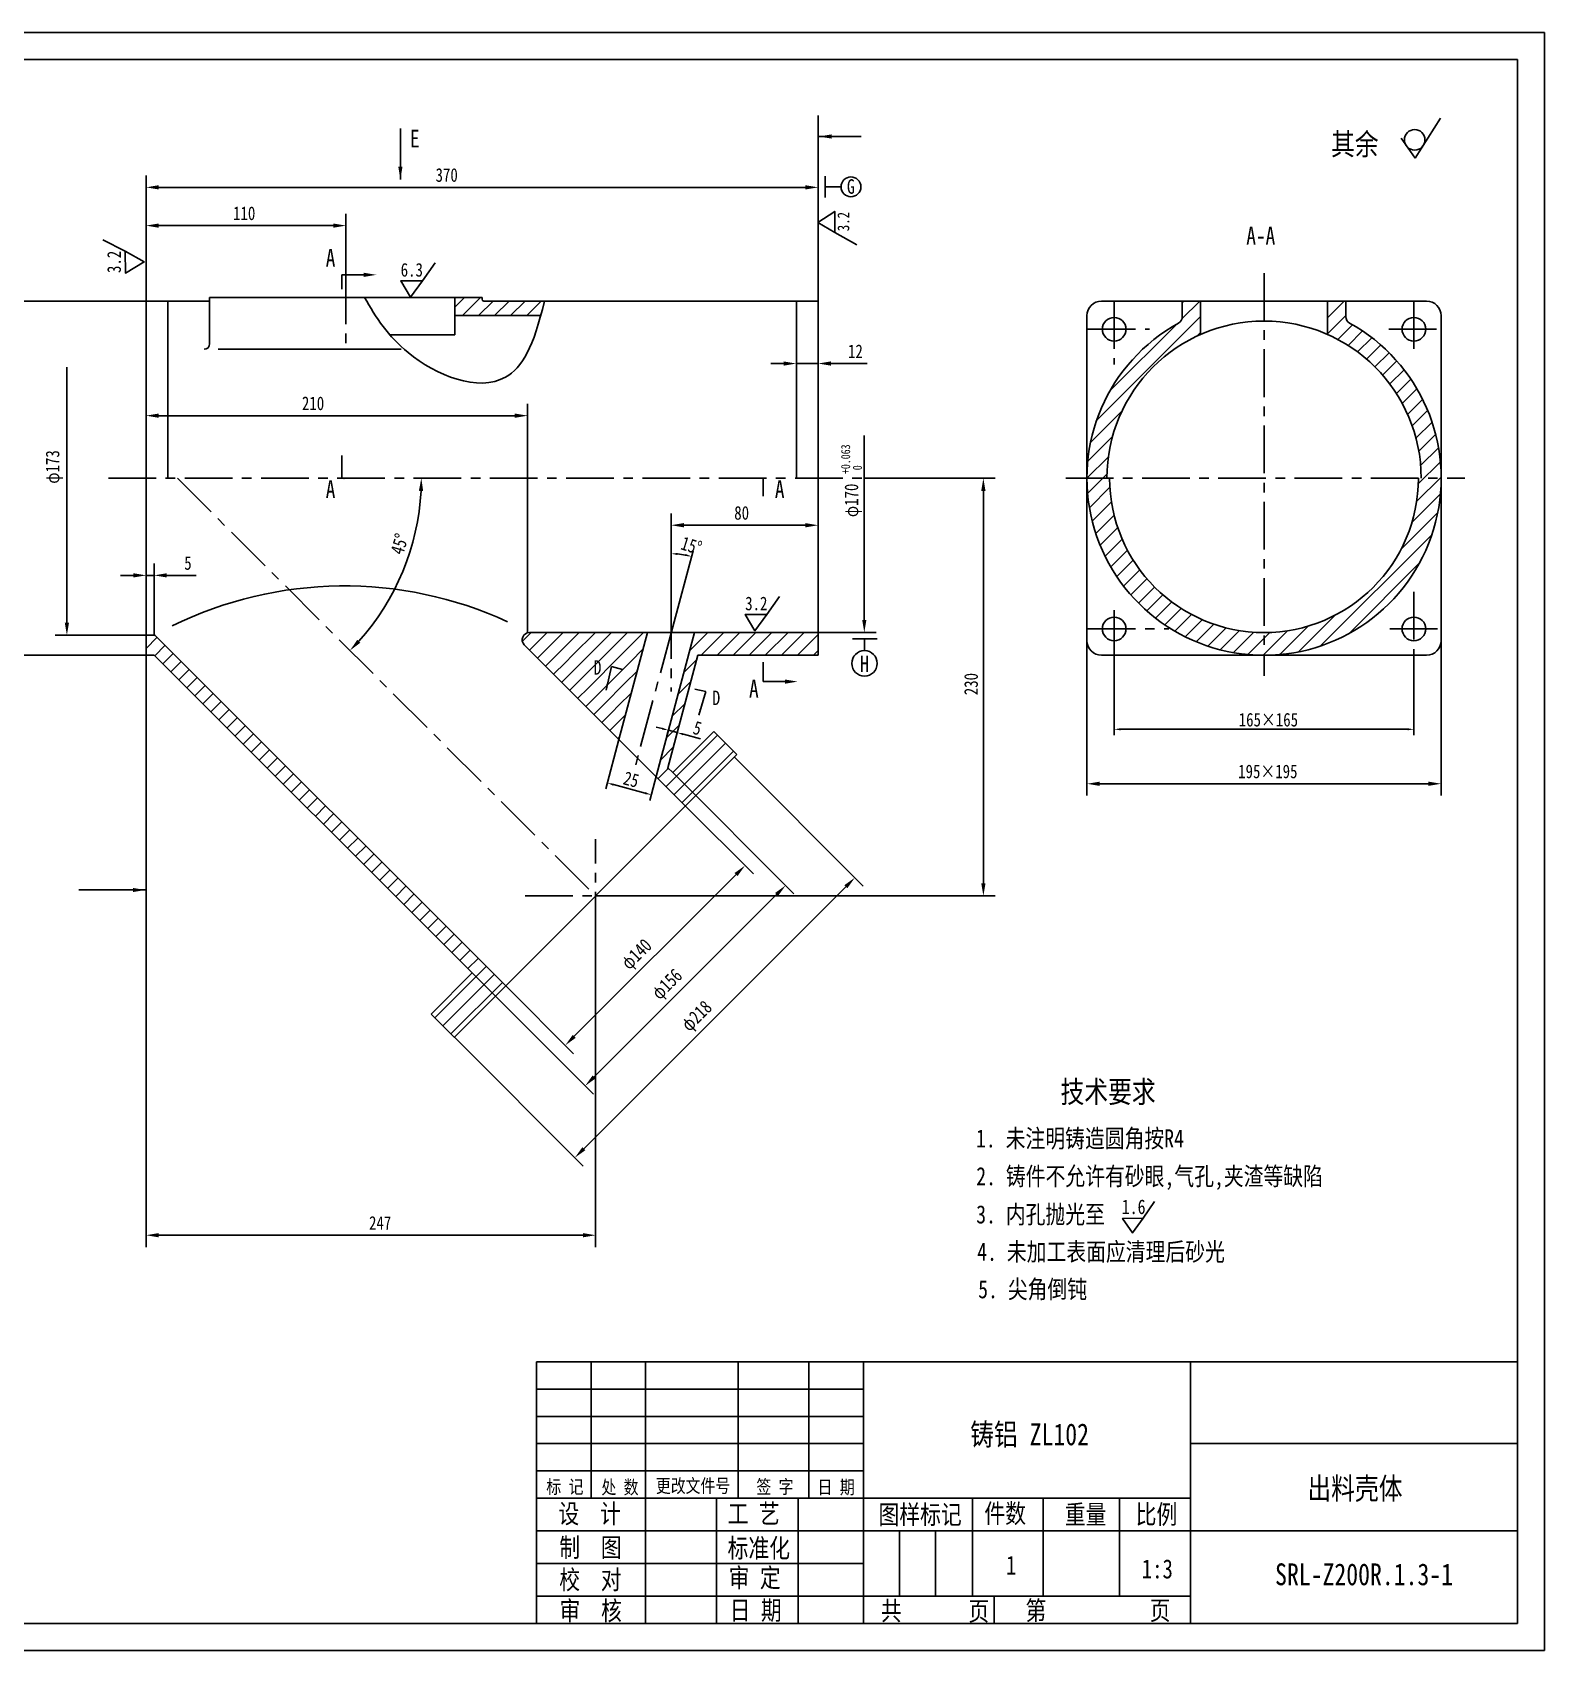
# Model space of a CAD drawing. Extents: x -156 to 1104, y -59 to 832.
# Drawn here: x 271 to 1104, y -59 to 832 of the extents above; entities that cross this region are included whole.
import ezdxf

# ---------------------------------------------------------------- set-up
doc = ezdxf.new("R2010")
doc.units = 0
doc.header["$LTSCALE"] = 10.5
doc.header["$MEASUREMENT"] = 0
doc.linetypes.add('CENTER', pattern=[2, 1.25, -0.25, 0.25, -0.25])
doc.layers.get('0').update_dxf_attribs({"color": 2, "linetype": 'CONTINUOUS'})
doc.layers.get('DEFPOINTS').update_dxf_attribs({"linetype": 'CONTINUOUS'})
for name, color, linetype in [('LINE_THIN', 2, 'CONTINUOUS'), ('PART', 3, 'CONTINUOUS'), ('SMPEN_THICK', 7, 'CONTINUOUS')]:
    doc.layers.add(name, color=color, linetype=linetype)
doc.styles.add('HZDX', font='', dxfattribs={"width": 0.8, "height": 7.5})
doc.styles.get('HZDX').set_extended_font_data('SimSun')
doc.dimstyles.new('HZDX', dxfattribs={"dimscale": 0, "dimtxt": 5, "dimasz": 3.5, "dimexe": 5.25, "dimexo": 0, "dimgap": 1.5, "dimtad": 1, "dimdec": 4, "dimdsep": 46, "dimtxsty": 'HZDX', "dimcen": 0.09, "dimclrd": 2, "dimclre": 2, "dimclrt": 2, "dimadec": 0, "dimazin": 0, "dimtol": 1, "dimtp": 0.2, "dimtfac": 0.66667, "dimtdec": 4, "dimtmove": 0, "dimatfit": 1, "dimfxl": 1, "dimtvp": 5, "dimtolj": 1, "dimarcsym": 0})

# ---------------------------------------------------------------- blocks, each defined once
blk = doc.blocks.new('*D5')
at = {"color": 2, "linetype": 'ByBlock', "transparency": 16777216}
for p, q in [((384.7, 678.61), (384.7, 747.73)), ((391.7, 741.23), (747.7, 741.23)), ((754.7, 678.61), (754.7, 747.73))]:
    blk.add_line(p, q, dxfattribs=at)
for points in [[(391.7, 742.4), (391.7, 740.06), (384.7, 741.23)], [(747.7, 742.4), (747.7, 740.06), (754.7, 741.23)]]:
    blk.add_solid(points, dxfattribs=at)
at = {"layer": 'DEFPOINTS', "color": 0, "linetype": 'ByBlock', "transparency": 16777216}
for p in [(754.7, 741.23), (384.7, 678.61), (754.7, 678.61)]:
    blk.add_point(p, dxfattribs=at)
at = {"color": 2, "linetype": 'ByBlock', "transparency": 16777216, "insert": (550.19, 747.98), "char_height": 7.5, "attachment_point": 5, "style": 'HZDX'}
blk.add_mtext('\\A1;370', dxfattribs=at)
blk = doc.blocks.new('*D6')
at = {"color": 2, "linetype": 'ByBlock', "transparency": 16777216}
for p, q in [((345.84, 667.61), (345.84, 715.66)), ((455.84, 681.2), (455.84, 715.66)), ((352.84, 709.16), (448.84, 709.16))]:
    blk.add_line(p, q, dxfattribs=at)
for points in [[(352.84, 710.33), (352.84, 707.99), (345.84, 709.16)], [(448.84, 710.33), (448.84, 707.99), (455.84, 709.16)]]:
    blk.add_solid(points, dxfattribs=at)
at = {"layer": 'DEFPOINTS', "color": 0, "linetype": 'ByBlock', "transparency": 16777216}
for p in [(455.84, 709.16), (455.84, 681.2), (345.84, 667.61)]:
    blk.add_point(p, dxfattribs=at)
at = {"color": 2, "linetype": 'ByBlock', "transparency": 16777216, "insert": (399.86, 715.91), "char_height": 7.5, "attachment_point": 5, "style": 'HZDX'}
blk.add_mtext('\\A1;110', dxfattribs=at)
blk = doc.blocks.new('*D7')
at = {"color": 2, "linetype": 'ByBlock', "transparency": 16777216}
for p, q in [((333.81, 684.11), (256.42, 684.11)), ((262.92, 677.11), (262.92, 496.11)), ((333.81, 489.11), (256.42, 489.11))]:
    blk.add_line(p, q, dxfattribs=at)
for points in [[(261.75, 677.11), (264.09, 677.11), (262.92, 684.11)], [(261.75, 496.11), (264.09, 496.11), (262.92, 489.11)]]:
    blk.add_solid(points, dxfattribs=at)
at = {"layer": 'DEFPOINTS', "color": 0, "linetype": 'ByBlock', "transparency": 16777216}
for p in [(333.81, 684.11), (262.92, 489.11), (333.81, 489.11)]:
    blk.add_point(p, dxfattribs=at)
at = {"color": 2, "linetype": 'ByBlock', "transparency": 16777216, "insert": (256.02, 594.77), "char_height": 7.5, "attachment_point": 5, "rotation": 90, "style": 'HZDX'}
blk.add_mtext('\\A1;φ195', dxfattribs=at)
blk = doc.blocks.new('*D8')
at = {"color": 2, "linetype": 'ByBlock', "transparency": 16777216}
for p, q in [((851.79, 497.11), (851.79, 411.85)), ((1046.79, 497.11), (1046.79, 411.85)), ((1039.79, 418.35), (858.79, 418.35))]:
    blk.add_line(p, q, dxfattribs=at)
for points in [[(858.79, 419.52), (858.79, 417.18), (851.79, 418.35)], [(1039.79, 419.52), (1039.79, 417.18), (1046.79, 418.35)]]:
    blk.add_solid(points, dxfattribs=at)
at = {"layer": 'DEFPOINTS', "color": 0, "linetype": 'ByBlock', "transparency": 16777216}
for p in [(851.79, 497.11), (1046.79, 497.11), (851.79, 418.35)]:
    blk.add_point(p, dxfattribs=at)
at = {"color": 2, "linetype": 'ByBlock', "transparency": 16777216, "insert": (951.38, 425.1), "char_height": 7.5, "attachment_point": 5, "style": 'HZDX'}
blk.add_mtext('\\A1;195×195', dxfattribs=at)
blk = doc.blocks.new('*D11')
at = {"color": 2, "linetype": 'ByBlock', "transparency": 16777216}
for p, q in [((384.7, 482.61), (384.7, 522.09)), ((389.12, 482.61), (389.12, 522.09)), ((377.7, 515.59), (370.7, 515.59)), ((384.7, 515.59), (389.12, 515.59)), ((396.12, 515.59), (412.36, 515.59))]:
    blk.add_line(p, q, dxfattribs=at)
for points in [[(377.7, 516.76), (377.7, 514.42), (384.7, 515.59)], [(396.12, 516.76), (396.12, 514.42), (389.12, 515.59)]]:
    blk.add_solid(points, dxfattribs=at)
at = {"layer": 'DEFPOINTS', "color": 0, "linetype": 'ByBlock', "transparency": 16777216}
for p in [(389.12, 515.59), (384.7, 482.61), (389.12, 482.61)]:
    blk.add_point(p, dxfattribs=at)
at = {"color": 2, "linetype": 'ByBlock', "transparency": 16777216, "insert": (407.74, 522.34), "char_height": 7.5, "attachment_point": 5, "style": 'HZDX'}
blk.add_mtext('\\A1;5', dxfattribs=at)
blk = doc.blocks.new('*D12')
at = {"color": 2, "linetype": 'ByBlock', "transparency": 16777216}
for p, q in [((662.7, 678.61), (662.7, 637.72)), ((674.7, 678.61), (674.7, 637.72)), ((655.7, 644.22), (648.7, 644.22)), ((662.7, 644.22), (674.7, 644.22)), ((681.7, 644.22), (701.73, 644.22))]:
    blk.add_line(p, q, dxfattribs=at)
for points in [[(655.7, 645.39), (655.7, 643.06), (662.7, 644.22)], [(681.7, 645.39), (681.7, 643.06), (674.7, 644.22)]]:
    blk.add_solid(points, dxfattribs=at)
at = {"layer": 'DEFPOINTS', "color": 0, "linetype": 'ByBlock', "transparency": 16777216}
for p in [(662.7, 678.61), (674.7, 678.61), (674.7, 644.22)]:
    blk.add_point(p, dxfattribs=at)
at = {"color": 2, "linetype": 'ByBlock', "transparency": 16777216, "insert": (695.22, 650.97), "char_height": 7.5, "attachment_point": 5, "style": 'HZDX'}
blk.add_mtext('\\A1;12', dxfattribs=at)
blk = doc.blocks.new('*D13')
at = {"color": 2, "linetype": 'ByBlock', "transparency": 16777216}
for p, q in [((333.81, 586.61), (333.81, 627.52)), ((543.81, 586.61), (543.81, 627.52)), ((536.81, 621.02), (340.81, 621.02))]:
    blk.add_line(p, q, dxfattribs=at)
for points in [[(340.81, 622.19), (340.81, 619.85), (333.81, 621.02)], [(536.81, 622.19), (536.81, 619.85), (543.81, 621.02)]]:
    blk.add_solid(points, dxfattribs=at)
at = {"layer": 'DEFPOINTS', "color": 0, "linetype": 'ByBlock', "transparency": 16777216}
for p in [(333.81, 621.02), (333.81, 586.61), (543.81, 586.61)]:
    blk.add_point(p, dxfattribs=at)
at = {"color": 2, "linetype": 'ByBlock', "transparency": 16777216, "insert": (425.74, 627.77), "char_height": 7.5, "attachment_point": 5, "style": 'HZDX'}
blk.add_mtext('\\A1;210', dxfattribs=at)
blk = doc.blocks.new('*D15')
at = {"color": 2, "linetype": 'ByBlock', "transparency": 16777216}
blk.add_arc((351.05, 586.61), 134.3, 318.0182, 357.01326, dxfattribs=at)
for points in [[(484, 579.64), (486.34, 579.58), (485.35, 586.61)], [(451.73, 495.97), (450.04, 497.58), (446.07, 491.7)]]:
    blk.add_solid(points, dxfattribs=at)
at = {"layer": 'DEFPOINTS', "color": 0, "linetype": 'ByBlock', "transparency": 16777216}
for p in [(313.08, 586.61), (351.05, 586.61), (742.1, 586.61), (467.38, 519.5), (581.36, 356.55)]:
    blk.add_point(p, dxfattribs=at)
at = {"color": 2, "linetype": 'ByBlock', "transparency": 16777216, "insert": (473.35, 550.39), "char_height": 7.5, "attachment_point": 5, "rotation": 73.50243, "style": 'HZDX'}
blk.add_mtext('\\A1;45°', dxfattribs=at)
blk = doc.blocks.new('*D16')
at = {"color": 2, "linetype": 'ByBlock', "transparency": 16777216}
for p, q in [((333.81, 489.11), (333.81, 163.28)), ((581.31, 356.61), (581.31, 163.28)), ((340.81, 169.78), (574.31, 169.78))]:
    blk.add_line(p, q, dxfattribs=at)
for points in [[(340.81, 170.95), (340.81, 168.62), (333.81, 169.78)], [(574.31, 170.95), (574.31, 168.62), (581.31, 169.78)]]:
    blk.add_solid(points, dxfattribs=at)
at = {"layer": 'DEFPOINTS', "color": 0, "linetype": 'ByBlock', "transparency": 16777216}
for p in [(333.81, 489.11), (581.31, 356.61), (581.31, 169.78)]:
    blk.add_point(p, dxfattribs=at)
at = {"color": 2, "linetype": 'ByBlock', "transparency": 16777216, "insert": (462.67, 176.53), "char_height": 7.5, "attachment_point": 5, "style": 'HZDX'}
blk.add_mtext('\\A1;247', dxfattribs=at)
blk = doc.blocks.new('*D17')
at = {"color": 2, "linetype": 'ByBlock', "transparency": 16777216}
for p, q in [((729.22, 586.61), (801.28, 586.61)), ((794.78, 579.61), (794.78, 363.61)), ((581.31, 356.61), (801.28, 356.61))]:
    blk.add_line(p, q, dxfattribs=at)
for points in [[(793.61, 579.61), (795.95, 579.61), (794.78, 586.61)], [(793.61, 363.61), (795.95, 363.61), (794.78, 356.61)]]:
    blk.add_solid(points, dxfattribs=at)
at = {"layer": 'DEFPOINTS', "color": 0, "linetype": 'ByBlock', "transparency": 16777216}
for p in [(729.22, 586.61), (581.31, 356.61), (794.78, 356.61)]:
    blk.add_point(p, dxfattribs=at)
at = {"color": 2, "linetype": 'ByBlock', "transparency": 16777216, "insert": (788.03, 473.23), "char_height": 7.5, "attachment_point": 5, "rotation": 90, "style": 'HZDX'}
blk.add_mtext('\\A1;230', dxfattribs=at)
blk = doc.blocks.new('*D18')
at = {"color": 2, "linetype": 'ByBlock', "transparency": 16777216}
for p, q in [((630.8, 406.1), (668.17, 368.74)), ((658.63, 368.38), (569.53, 279.29)), ((531.81, 307.11), (569.18, 269.74))]:
    blk.add_line(p, q, dxfattribs=at)
for points in [[(657.8, 369.21), (659.45, 367.56), (663.58, 373.33)], [(568.7, 280.11), (570.35, 278.46), (564.58, 274.34)]]:
    blk.add_solid(points, dxfattribs=at)
at = {"layer": 'DEFPOINTS', "color": 0, "linetype": 'ByBlock', "transparency": 16777216}
for p in [(630.8, 406.1), (531.81, 307.11), (564.58, 274.34)]:
    blk.add_point(p, dxfattribs=at)
at = {"color": 2, "linetype": 'ByBlock', "transparency": 16777216, "insert": (604.41, 323.92), "char_height": 7.5, "attachment_point": 5, "rotation": 45, "style": 'HZDX'}
blk.add_mtext('\\A1;φ140', dxfattribs=at)
blk = doc.blocks.new('*D19')
at = {"color": 2, "linetype": 'ByBlock', "transparency": 16777216}
for p, q in [((623.73, 424.48), (690.46, 357.75)), ((580.51, 256.98), (680.92, 357.39)), ((513.42, 314.17), (580.15, 247.44))]:
    blk.add_line(p, q, dxfattribs=at)
for points in [[(680.09, 358.22), (681.74, 356.57), (685.87, 362.34)], [(579.68, 257.81), (581.33, 256.16), (575.56, 252.03)]]:
    blk.add_solid(points, dxfattribs=at)
at = {"layer": 'DEFPOINTS', "color": 0, "linetype": 'ByBlock', "transparency": 16777216}
for p in [(623.73, 424.48), (685.87, 362.34), (513.42, 314.17)]:
    blk.add_point(p, dxfattribs=at)
at = {"color": 2, "linetype": 'ByBlock', "transparency": 16777216, "insert": (621.16, 307.39), "char_height": 7.5, "attachment_point": 5, "rotation": 45, "style": 'HZDX'}
blk.add_mtext('\\A1;φ156', dxfattribs=at)
blk = doc.blocks.new('*D20')
at = {"color": 2, "linetype": 'ByBlock', "transparency": 16777216}
for p, q in [((657.67, 432.97), (728.62, 362.03)), ((719.07, 361.68), (574.82, 217.43)), ((503.52, 278.83), (574.47, 207.88))]:
    blk.add_line(p, q, dxfattribs=at)
for points in [[(718.25, 362.5), (719.9, 360.85), (724.02, 366.63)], [(574, 218.25), (575.65, 216.6), (569.87, 212.48)]]:
    blk.add_solid(points, dxfattribs=at)
at = {"layer": 'DEFPOINTS', "color": 0, "linetype": 'ByBlock', "transparency": 16777216}
for p in [(657.67, 432.97), (503.52, 278.83), (569.87, 212.48)]:
    blk.add_point(p, dxfattribs=at)
at = {"color": 2, "linetype": 'ByBlock', "transparency": 16777216, "insert": (637.51, 289.87), "char_height": 7.5, "attachment_point": 5, "rotation": 45, "style": 'HZDX'}
blk.add_mtext('\\A1;φ218', dxfattribs=at)
blk = doc.blocks.new('*D21')
at = {"color": 2, "linetype": 'ByBlock', "transparency": 16777216}
for p, q in [((594.15, 442.72), (586.91, 415.63)), ((618.3, 436.26), (611.06, 409.17)), ((591.13, 417.87), (608.52, 413.22))]:
    blk.add_line(p, q, dxfattribs=at)
for points in [[(591.28, 418.43), (590.98, 417.3), (587.75, 418.77)], [(608.67, 413.78), (608.37, 412.65), (611.9, 412.31)]]:
    blk.add_solid(points, dxfattribs=at)
at = {"layer": 'DEFPOINTS', "color": 0, "linetype": 'ByBlock', "transparency": 16777216}
for p in [(594.15, 442.72), (618.3, 436.26), (611.9, 412.31)]:
    blk.add_point(p, dxfattribs=at)
at = {"color": 2, "linetype": 'ByBlock', "transparency": 16777216, "insert": (600.88, 420.69), "char_height": 7.5, "attachment_point": 5, "rotation": 345.03145, "style": 'HZDX'}
blk.add_mtext('\\A1;25', dxfattribs=at)
blk = doc.blocks.new('*D22')
at = {"color": 2, "linetype": 'ByBlock', "transparency": 16777216}
for p, q in [((866.79, 489.11), (866.79, 445.08)), ((1031.79, 489.11), (1031.79, 445.08)), ((870.29, 448.33), (1028.29, 448.33))]:
    blk.add_line(p, q, dxfattribs=at)
for points in [[(870.29, 448.91), (870.29, 447.75), (866.79, 448.33)], [(1028.29, 448.91), (1028.29, 447.75), (1031.79, 448.33)]]:
    blk.add_solid(points, dxfattribs=at)
at = {"layer": 'DEFPOINTS', "color": 0, "linetype": 'ByBlock', "transparency": 16777216}
for p in [(866.79, 489.11), (1031.79, 489.11), (1031.79, 448.33)]:
    blk.add_point(p, dxfattribs=at)
at = {"color": 2, "linetype": 'ByBlock', "transparency": 16777216, "insert": (951.69, 453.58), "char_height": 7.5, "attachment_point": 5, "style": 'HZDX'}
blk.add_mtext('\\A1;165×165', dxfattribs=at)
blk = doc.blocks.new('*D27')
at = {"color": 2, "linetype": 'ByBlock', "transparency": 16777216}
for p, q in [((618.01, 448.69), (614.63, 449.59)), ((621.99, 450.04), (620.55, 444.65)), ((621.39, 447.79), (626.22, 446.5)), ((626.82, 448.75), (625.38, 443.36)), ((629.6, 445.59), (639.01, 443.08))]:
    blk.add_line(p, q, dxfattribs=at)
for points in [[(618.16, 449.25), (617.86, 448.13), (621.39, 447.79)], [(629.75, 446.15), (629.45, 445.03), (626.22, 446.5)]]:
    blk.add_solid(points, dxfattribs=at)
at = {"layer": 'DEFPOINTS', "color": 0, "linetype": 'ByBlock', "transparency": 16777216}
for p in [(621.99, 450.04), (626.22, 446.5), (626.82, 448.75)]:
    blk.add_point(p, dxfattribs=at)
at = {"color": 2, "linetype": 'ByBlock', "transparency": 16777216, "insert": (637.35, 448.95), "char_height": 7.5, "attachment_point": 5, "rotation": 345.03145, "style": 'HZDX'}
blk.add_mtext('\\A1;5', dxfattribs=at)

msp = doc.modelspace()

# ---------------------------------------------------------------- hatches: boundary and pattern name
at = {"layer": 'SMPEN_THICK'}
h = msp.add_hatch(dxfattribs=at)
h.set_pattern_fill('ANSI31', color=256, scale=50, style=0)
h.set_pattern_definition([(45, (0, -17.5), (-4.419417, 4.419417), [])])
edge = h.paths.add_edge_path()
edge.add_spline(control_points=[(551.07162, 676.10696), (551.75, 678.60909), (552.41958, 681.27246), (553.084, 684.10696)], knot_values=[135.708435108, 135.708435108, 135.708435108, 135.708435108, 139.475124412, 139.475124412, 139.475124412, 139.475124412], degree=3, periodic=0)
edge.add_line((553.084, 684.10696), (518.81102, 684.10696))
edge.add_line((518.81102, 684.10696), (518.81102, 686.10696))
edge.add_line((518.81102, 686.10696), (503.81102, 686.10696))
edge.add_line((503.81102, 686.10696), (503.81102, 676.10696))
edge.add_line((503.81102, 676.10696), (551.07162, 676.10696))
h = msp.add_hatch(dxfattribs=at)
h.set_pattern_fill('ANSI31', color=256, scale=50, style=0)
h.paths.add_polyline_path([(914.29354, 665.70974), (914.29354, 684.10696), (904.29354, 684.10696), (904.29354, 675.49594, -0.273260814), (902.22458, 671.99293, 0.273260814), (851.79354, 586.60696), (862.79354, 586.60696, -0.296842069)])
h.paths.add_polyline_path([(1046.79354, 586.60696), (1034.29354, 586.60696, -0.414213562), (949.29354, 501.60696), (949.29354, 489.10696, 0.414213562)])
h.paths.add_polyline_path([(996.36251, 671.99293, -0.273260814), (994.29354, 675.49594), (994.29354, 684.10696), (984.29354, 684.10696), (984.29354, 665.70974, -0.296842069), (1035.79354, 586.60696), (1046.79354, 586.60696, 0.273260814)])
h.paths.add_polyline_path([(864.29354, 586.60696), (851.79354, 586.60696, 0.414213562), (949.29354, 489.10696), (949.29354, 501.60696, -0.414213562)])
h = msp.add_hatch(dxfattribs=at)
h.set_pattern_fill('ANSI31', color=256, scale=50, style=0)
h.paths.add_polyline_path([(604.75274, 501.60696), (544.86053, 501.60696, 0.668377162), (542.03366, 494.77698), (590.06643, 446.79692), (592.45654, 455.71693), (565.86731, 482.27698, -0.668377162), (568.69419, 489.10696), (601.40337, 489.10696)])
h.paths.add_polyline_path([(703.81102, 501.60696), (640.9874, 501.60696), (637.63804, 489.10696), (703.81102, 489.10696)])
h.paths.add_polyline_path([(659.08788, 434.38872), (646.35297, 447.10966), (623.72555, 424.48224), (621.04055, 427.16429), (618.65044, 418.24427), (630.8036, 406.10445)])
h.paths.add_polyline_path([(339.0997, 499.60696, 0.267949192), (338.23367, 500.10696), (333.81102, 500.10696), (333.81102, 489.10696), (338.29131, 489.10696), (513.41687, 314.17356), (490.78945, 291.54614), (503.52436, 278.82521), (531.80864, 307.10948)])
h = msp.add_hatch(dxfattribs=at)
h.set_pattern_fill('ANSI31', color=256, scale=50, style=0)
h.paths.add_polyline_path([(601.40337, 489.10696), (568.69419, 489.10696, 0.668377162), (565.86731, 482.27698), (592.45654, 455.71693)])
h.paths.add_polyline_path([(609.92912, 501.60696), (604.75274, 501.60696), (590.06643, 446.79692), (594.14986, 442.71797)])
h.paths.add_polyline_path([(640.9874, 501.60696), (635.81102, 501.60696), (614.56701, 422.32322), (618.65044, 418.24427)])
h.paths.add_polyline_path([(578.33267, 488.38899), (586.31489, 488.38899), (586.31489, 476.38899), (578.33267, 476.38899)], flags=24)

# ---------------------------------------------------------------- linework, layer by layer
at = {"color": 2, "linetype": 'ByBlock'}
for p, q in [((703.81102, 684.10696), (703.81102, 716.25006)), ((290.21979, 507.10696), (290.21979, 647.73101)), ((729.22107, 508.60696), (729.22107, 610.07392)), ((622.87007, 501.60696), (622.87007, 567.19905)), ((703.81102, 501.60696), (703.81102, 567.19905)), ((696.81102, 560.69905), (629.87007, 560.69905)), ((623.73695, 504.8422), (634.94421, 546.66827)), ((333.81102, 500.10696), (283.71979, 500.10696)), ((703.81102, 501.60696), (735.72107, 501.60696))]:
    msp.add_line(p, q, dxfattribs=at)
msp.add_arc((622.87007, 501.60696), 43.40089, 79.6217851, 85.3782149, dxfattribs=at)
for points in [[(629.87007, 561.86571), (629.87007, 559.53238), (622.87007, 560.69905)], [(696.81102, 561.86571), (696.81102, 559.53238), (703.81102, 560.69905)], [(626.3437, 544.28387), (626.39075, 545.44959), (622.87007, 545.00786)], [(630.81667, 544.86691), (630.5604, 543.72873), (634.10305, 543.52901)], [(728.05441, 508.60696), (730.38774, 508.60696), (729.22107, 501.60696)], [(289.05312, 507.10696), (291.38646, 507.10696), (290.21979, 500.10696)]]:
    msp.add_solid(points, dxfattribs=at)
at = {"layer": 'DEFPOINTS', "color": 0, "linetype": 'ByBlock'}
for p in [(443.81102, 686.10696), (295.7229, 684.10696), (703.81102, 684.10696), (703.81102, 684.10696), (703.81102, 684.10696), (333.81102, 673.10696), (313.08124, 586.60696), (333.81102, 586.60696), (537.79341, 586.60696), (622.87007, 567.19905), (622.87007, 560.69905), (626.65271, 544.8427), (703.81102, 511.10696), (333.81102, 500.10696), (333.81102, 500.10696), (622.87007, 501.60696), (622.87007, 501.60696), (623.73695, 504.8422), (703.81102, 501.60696), (703.81102, 501.60696), (333.81102, 489.10696), (333.81102, 489.10696)]:
    msp.add_point(p, dxfattribs=at)
at = {"layer": 'LINE_THIN', "linetype": 'Continuous'}
for p, q in [((-156.22988, 832.0625), (1103.77011, 832.0625)), ((1103.77011, 832.0625), (1103.77011, -58.93749)), ((1103.77011, -58.93749), (-156.22988, -58.93749))]:
    msp.add_line(p, q, dxfattribs=at)
at = {"layer": 'PART', "linetype": 'Continuous'}
for p, q in [((-81.22988, 817.0625), (1088.77011, 817.0625)), ((1088.77011, 817.0625), (1088.77011, -43.93749)), ((548.77011, 100.06251), (548.77011, -43.93749)), ((1088.77011, 100.06251), (548.77011, 100.06251)), ((578.77011, 100.06251), (578.77011, 25.06251)), ((608.77011, 100.06251), (608.77011, -43.93749)), ((659.77011, 100.06251), (659.77011, 25.06251)), ((698.77011, 100.06251), (698.77011, 25.06251)), ((728.77011, 100.06251), (728.77011, -43.93749)), ((908.77011, 100.06251), (908.77011, -43.93749)), ((1088.77011, 55.06251), (908.77011, 55.06251)), ((647.77011, 25.06251), (647.77011, -43.93749)), ((692.77011, 25.06251), (692.77011, -43.93749)), ((788.77011, 25.06251), (788.77011, -28.93749)), ((827.77011, 25.06251), (827.77011, -28.93749)), ((869.77011, 25.06251), (869.77011, -28.93749)), ((748.57011, 7.06251), (748.57011, -28.93749)), ((768.37011, 7.06251), (768.37011, -28.93749)), ((1088.77011, 7.06251), (908.77011, 7.06251)), ((800.77011, -28.93749), (800.77011, -43.93749)), ((1088.77011, -43.93749), (-81.22988, -43.93749))]:
    msp.add_line(p, q, dxfattribs=at)
at = {"layer": 'SMPEN_THICK'}
for p, q in [((703.81102, 740.06668), (703.81102, 786.21826)), ((1032.53093, 762.83512), (1046.46042, 784.87611)), ((1024.70798, 773.77254), (1032.53093, 762.83512)), ((707.74844, 752.88808), (707.74844, 741.11308)), ((707.74844, 747.00058), (716.38858, 747.00058)), ((712.92532, 721.82595), (725.16274, 715.16724)), ((322.26307, 711.5195), (310.02565, 717.85827)), ((485.94093, 695.23871), (492.87346, 705.20137)), ((543.81102, 586.60696), (543.81102, 501.46683)), ((675.60453, 511.55059), (682.53707, 521.51325)), ((722.76551, 498.20882), (736.35007, 498.20882)), ((729.33869, 498.20882), (729.33869, 491.64373)), ((882.72543, 179.08591), (889.01599, 188.4214)), ((728.77011, 85.06251), (548.77011, 85.06251)), ((728.77011, 70.06251), (548.77011, 70.06251)), ((728.77011, 55.06251), (548.77011, 55.06251)), ((728.77011, 40.06251), (548.77011, 40.06251)), ((908.77011, 25.06251), (548.77011, 25.06251)), ((908.77011, 7.06251), (548.77011, 7.06251)), ((728.77011, -10.93749), (548.77011, -10.93749)), ((908.77011, -28.93749), (548.77011, -28.93749))]:
    msp.add_line(p, q, dxfattribs=at)
at = {"layer": 'SMPEN_THICK', "color": 5}
for p, q in [((441.49099, 690.67992), (441.49099, 698.57155)), ((441.49099, 599.06112), (441.49099, 586.65606)), ((441.49099, 586.65606), (453.35829, 586.65606)), ((664.37568, 586.65606), (673.49938, 586.65606)), ((673.49938, 586.65606), (673.49938, 576.67893)), ((673.49938, 485.22942), (673.49938, 474.5899))]:
    msp.add_line(p, q, dxfattribs=at)
at = {"layer": 'SMPEN_THICK', "linetype": 'CENTER', "ltscale": 2}
for p, q in [((443.81102, 697.69704), (443.81102, 656.20401)), ((949.29354, 699.54897), (949.29354, 477.76978)), ((866.79354, 684.10696), (866.79354, 649.13307)), ((1031.79354, 684.10696), (1031.79354, 654.68881)), ((852.29354, 668.60696), (886.24641, 668.60696)), ((1018.01607, 668.60696), (1046.79354, 668.60696)), ((313.08124, 586.60696), (742.10245, 586.60696)), ((351.05347, 586.60696), (581.36336, 356.54979)), ((840.11178, 586.60696), (1059.82168, 586.60696)), ((622.87007, 555.31692), (622.87007, 469.24144)), ((1031.79354, 523.96773), (1031.79354, 489.10696)), ((866.79354, 513.87653), (866.79354, 489.10696)), ((623.73695, 504.8422), (603.11739, 427.88895)), ((852.29354, 503.60696), (896.84928, 503.60696)), ((1018.52143, 503.60696), (1046.79354, 503.60696)), ((581.30612, 332.53504), (581.30612, 387.86713)), ((542.49581, 356.60696), (609.66915, 356.60696))]:
    msp.add_line(p, q, dxfattribs=at)
at = {"layer": 'SMPEN_THICK', "color": 4}
for p, q in [((368.81102, 686.10696), (518.81102, 686.10696)), ((368.81102, 686.10696), (368.81102, 660.56337)), ((503.81102, 686.10696), (503.81102, 665.44621)), ((518.81102, 686.10696), (518.81102, 685.10696)), ((333.81102, 684.10696), (333.81102, 489.10696)), ((333.81102, 684.10696), (368.81102, 684.10696)), ((345.81102, 684.10696), (345.81102, 586.60696)), ((519.81102, 684.10696), (703.81102, 684.10696)), ((691.81102, 684.10696), (691.81102, 586.60696)), ((703.81102, 684.10696), (703.81102, 489.10696)), ((1038.79354, 684.10696), (859.79354, 684.10696)), ((904.29354, 684.10696), (904.29354, 675.49594)), ((914.29354, 684.10696), (914.29354, 665.70974)), ((984.29354, 684.10696), (984.29354, 665.70974)), ((994.29354, 684.10696), (994.29354, 675.49594)), ((503.81102, 676.10696), (551.13235, 676.10696)), ((851.79354, 676.10696), (851.79354, 497.10696)), ((1046.79354, 676.10696), (1046.79354, 497.10696)), ((503.81102, 665.44621), (467.66058, 665.44621)), ((373.42562, 657.56337), (474.33169, 657.56337)), ((333.81102, 500.10696), (338.23367, 500.10696)), ((339.0997, 499.60696), (531.80864, 307.10948)), ((544.86053, 501.60696), (703.81102, 501.60696)), ((609.92912, 501.60696), (594.14986, 442.71797)), ((635.81102, 501.60696), (614.56701, 422.32322)), ((542.03366, 494.77698), (630.83365, 406.07443)), ((333.81102, 489.10696), (338.29131, 489.10696)), ((338.29131, 489.10696), (513.41687, 314.17356)), ((637.63804, 489.10696), (621.04055, 427.16429)), ((637.63804, 489.10696), (703.81102, 489.10696)), ((859.79354, 489.10696), (1038.79354, 489.10696)), ((623.72555, 424.48224), (646.35297, 447.10966)), ((646.35297, 447.10966), (659.10239, 434.37422)), ((646.35297, 447.10966), (659.10239, 434.37422)), ((503.52436, 278.82521), (659.08788, 434.38872)), ((657.67366, 432.97451), (657.68896, 432.95923)), ((621.04055, 427.16429), (623.72555, 424.48224)), ((490.78945, 291.54614), (513.41687, 314.17356)), ((490.78945, 291.54614), (503.62432, 278.72536))]:
    msp.add_line(p, q, dxfattribs=at)
at = {"layer": 'SMPEN_THICK'}
for points in [[(712.92532, 721.82595), (712.96614, 733.45962), (703.68478, 727.35023)], [(322.26307, 711.5195), (322.46234, 699.48591), (332.7841, 705.67528)], [(485.94093, 695.23871), (474.0063, 695.23724), (479.30502, 686.30013)], [(675.60453, 511.55059), (663.66991, 511.54913), (668.96863, 502.61201)], [(882.72543, 179.08591), (871.41882, 179.03307), (876.94085, 171.09011)]]:
    msp.add_lwpolyline(points, close=True, dxfattribs=at)
at = {"layer": 'SMPEN_THICK', "color": 2}
for points in [[(453.55781, 698.57155), (441.49099, 698.57155)], [(685.5662, 474.5899), (673.49938, 474.5899)]]:
    msp.add_lwpolyline(points, dxfattribs=at)
at = {"layer": 'SMPEN_THICK'}
for centre, radius in [((1032.24645, 772.8981), 5.65988), ((721.88685, 747.00058), 5.4552), ((729.33869, 484.63235), 7.01138)]:
    msp.add_circle(centre, radius, dxfattribs=at)
at = {"layer": 'SMPEN_THICK', "color": 4}
for centre in [(866.79354, 668.60696), (1031.79354, 668.60696), (866.79354, 503.60696), (1031.79354, 503.60696)]:
    msp.add_circle(centre, 6.5, dxfattribs=at)
for centre, radius, start, end in [((519.81102, 685.10696), 1, 180, 270), ((859.79354, 676.10696), 8, 90, 180), ((1038.79354, 676.10696), 8, 0, 90), ((949.29354, 586.60696), 97.5, 118.86572742, 61.13427258), ((949.29354, 586.60696), 86.5, 0, 180), ((900.29354, 675.49594), 4, 298.86572742, 0), ((998.29354, 675.49594), 4, 180, 241.13427258), ((365.81102, 660.56337), 3, 270, 0), ((949.29354, 586.60696), 85, 180, 0), ((338.23367, 499.10696), 1, 30, 90), ((544.86053, 497.60696), 4, 90, 225.03145197), ((859.79354, 497.10696), 8, 180, 270), ((1038.79354, 497.10696), 8, 270, 0)]:
    msp.add_arc(centre, radius, start, end, dxfattribs=at)
at = {"layer": 'SMPEN_THICK'}
msp.add_arc((442.91786, 312.03313), 215.24532, 65.30605076, 116.10106001, dxfattribs=at)
msp.add_open_spline([(454.09392, 686.10696), (460.23204, 675.06278), (477.56734, 649.48692), (530.58822, 628.09704), (547.21338, 659.06206), (553.084, 684.10696)], degree=3, knots=[13.354738779, 13.354738779, 13.354738779, 13.354738779, 51.275960385, 106.193694985, 139.475124412, 139.475124412, 139.475124412, 139.475124412], dxfattribs=at)
at = {"layer": 'SMPEN_THICK', "color": 5}
msp.add_point((442.80167, 586.60696), dxfattribs=at)
at = {"layer": 'SMPEN_THICK', "color": 2}
for points in [[(453.55781, 697.40488), (460.55781, 698.57155), (453.55781, 699.73821)], [(685.5662, 475.75657), (692.5662, 474.5899), (685.5662, 473.42324)]]:
    msp.add_solid(points, dxfattribs=at)

# ---------------------------------------------------------------- texts
at = {"color": 2, "linetype": 'ByBlock', "attachment_point": 5, "style": 'HZDX'}
for s, insert, char_height in [('E', (481.75727, 773.54978), 9.75), ('G', (721.83061, 747.14459), 8), ('A-A', (947.48643, 720.13364), 9.75), ('A', (435.36442, 707.93112), 9.75), ('6.3', (480.10007, 701.27422), 7.5), ('A', (435.36442, 580.5829), 9.75), ('A', (682.64862, 580.5829), 9.75), ('\\A1;80', (661.70242, 567.44905), 7.5), ('3.2', (669.76368, 517.5861), 7.5), ('D', (582.32378, 482.38899), 8), ('H', (729.35046, 484.43061), 9), ('A', (668.41576, 470.71614), 9.75), ('D', (647.73388, 465.67722), 8), ('1.6', (877.50111, 185.37629), 8)]:
    msp.add_mtext(s, dxfattribs=dict(at, insert=insert, char_height=char_height))
for s, insert, char_height, rotation in [('3.2', (717.74413, 727.86512), 6.5, 90), ('3.2', (316.22756, 705.67864), 7.5, 90), ('φ173', (283.32396, 592.77437), 7.5, 90), ('+0.063', (718.95587, 597.02953), 5, 90), ('0', (725.4308, 592.34804), 5, 90), ('φ170', (723.12683, 574.37971), 7.5, 90), ('\\A1;15°', (634.07632, 549.44294), 7.5, 342.81388384)]:
    msp.add_mtext(s, dxfattribs=dict(at, insert=insert, char_height=char_height, rotation=rotation))
at = {"layer": 'SMPEN_THICK', "style": 'HZDX', "width": 0.8}
for s, height, p in [('技术要求', 12, (837.22665, 242.73697)), ('1. 未注明铸造圆角按R4', 10, (790.69835, 218.08951)), ('2. 铸件不允许有砂眼,气孔,夹渣等缺陷', 10, (790.83613, 197.27768)), ('3. 内孔抛光至', 10, (790.8152, 176.2649)), ('4. 未加工表面应清理后砂光', 10, (791.37706, 155.69553)), ('5. 尖角倒钝', 10, (791.89082, 135.0667)), ('标 记', 7.5, (554.16671, 27.53342)), ('处 数', 7.5, (584.49835, 27.29324)), ('更改文件号', 7.5, (614.46639, 28.03959)), ('签 字', 7.5, (669.79721, 27.56664)), ('日 期', 7.5, (703.4621, 27.3282)), ('设  计', 10.5, (560.82363, 11.20821)), ('工 艺', 10.5, (654.02475, 11.24192)), ('图样标记', 10.5, (737.04432, 10.72466)), ('件数', 10.5, (795.31146, 11.34198)), ('重量', 10.5, (839.60846, 10.79314)), ('比例', 10.5, (878.62319, 10.86161)), ('制  图', 10.5, (561.30308, -7.34715)), ('标准化', 10.5, (653.9551, -7.75904)), ('1', 10.5, (807.19492, -17.15898)), ('1:3', 10.5, (881.96096, -19.16045)), ('校  对', 10.5, (561.26862, -25.11347)), ('审 定', 10.5, (654.57271, -24.05055)), ('审  核', 10.5, (561.40523, -42.19401)), ('日 期', 10.5, (655.07645, -41.95911)), ('共', 10.5, (738.34804, -42.23195)), ('页', 10.5, (786.52574, -42.47213)), ('第', 10.5, (817.95632, -42.095)), ('页', 10.5, (886.34647, -42.095))]:
    msp.add_text(s, height=height, dxfattribs=at).set_placement(p)
at = {"layer": 'SMPEN_THICK', "char_height": 12, "attachment_point": 5, "style": 'HZDX'}
for s, insert in [('其余', (999.26663, 769.82861)), ('铸铝 ZL102', (820.22406, 59.49644)), ('出料壳体', (999.35347, 29.64009)), ('SRL-Z200R.1.3-1', (1004.35107, -17.01883))]:
    msp.add_mtext(s, dxfattribs=dict(at, insert=insert))

# ---------------------------------------------------------------- dimensions: what is measured, and where the dimension line sits
at = {"layer": 'SMPEN_THICK'}
for base, p1, p2, picture, middle, set_off in [((703.81102, 746.72973), (333.81102, 684.10696), (703.81102, 684.10696), '*D5', (499.30357, 746.72973), (-50.8889, 5.5)), ((443.81102, 725.66152), (333.81102, 684.10696), (443.81102, 697.69704), '*D6', (387.83843, 725.66152), (-12.02443, 16.5)), ((703.81102, 649.72198), (691.81102, 684.10696), (703.81102, 684.10696), '*D12', (724.32769, 649.72198), (29.1111, 5.5))]:
    dim = msp.add_linear_dim(base=base, p1=p1, p2=p2, dimstyle='HZDX', override={"dimscale": 2, "dimtxt": 3, "dimexe": 3.25, "dimtol": 0, "dimtp": 0.4, "dimtm": 0.4, "dimatfit": 2}, dxfattribs=at)
    dim.commit()
    dim.dimension.update_dxf_attribs({"geometry": picture, "text_midpoint": middle, "dimtype": 160, "insert": set_off})
for base, p1, p2, angle, picture, middle, dimtype in [((262.9203, 489.10696), (333.81102, 684.10696), (333.81102, 489.10696), 90, '*D7', (262.9203, 594.77482), 160), ((569.8706, 212.47896), (657.67366, 432.97451), (503.52436, 278.82521), 225, '*D20', (642.3885, 284.99686), 161), ((685.86538, 362.3424), (513.41687, 314.17356), (623.72555, 424.48224), 45, '*D19', (626.03325, 302.51027), 161), ((564.58019, 274.33792), (630.8036, 406.10445), (531.80864, 307.10948), 225, '*D18', (609.28689, 319.04462), 161)]:
    dim = msp.add_linear_dim(base=base, p1=p1, p2=p2, angle=angle, text='φ<>', dimstyle='HZDX', override={"dimscale": 2, "dimtxt": 3, "dimexe": 3.25, "dimtol": 0, "dimtp": 0.4, "dimtm": 0.4, "dimatfit": 2}, dxfattribs=at)
    dim.commit()
    dim.dimension.update_dxf_attribs({"geometry": picture, "text_midpoint": middle, "dimtype": dimtype})
dim = msp.add_linear_dim(base=(333.81102, 621.0214), p1=(543.81102, 586.60696), p2=(333.81102, 586.60696), dimstyle='HZDX', override={"dimscale": 2, "dimtxt": 3, "dimexe": 3.25, "dimtol": 0, "dimtp": 0.4, "dimtm": 0.4, "dimatfit": 2}, dxfattribs=at)
dim.commit()
dim.dimension.update_dxf_attribs({"geometry": '*D13', "text_midpoint": (425.74432, 621.0214), "dimtype": 160})
dim = msp.add_angular_dim_2l(base=(467.38413, 519.50017), line1=((313.08124, 586.60696), (742.10245, 586.60696)), line2=((351.05347, 586.60696), (581.36336, 356.54979)), dimstyle='HZDX', override={"dimscale": 2, "dimtxt": 3, "dimexe": 3.25, "dimdec": 0, "dimazin": 2, "dimtol": 0, "dimtp": 0.4, "dimtm": 0.4, "dimtdec": 0, "dimatfit": 2}, dxfattribs=at)
dim.commit()
dim.dimension.update_dxf_attribs({"geometry": '*D15', "text_midpoint": (479.82335, 548.46953), "dimtype": 162})
for base, p1, p2, angle, override, picture, middle, dimtype in [((794.78083, 356.60696), (729.22107, 586.60696), (581.30612, 356.60696), 90, {"dimscale": 2, "dimtxt": 3, "dimexe": 3.25, "dimtol": 0, "dimtp": 0.4, "dimtm": 0.4, "dimatfit": 2}, '*D17', (794.78083, 473.23061), 160), ((626.2216, 446.49528), (621.99314, 450.03793), (626.82348, 448.74649), 345.03145197, {"dimscale": 1, "dimtxt": 3, "dimexe": 3.25, "dimtol": 0, "dimtp": 0.4, "dimtm": 0.4, "dimatfit": 2}, '*D27', (635.99498, 443.88226), 161), ((611.89915, 412.31406), (594.14986, 442.71797), (618.30156, 436.26075), 345.03145197, {"dimscale": 1, "dimtxt": 3, "dimexe": 3.25, "dimtol": 0, "dimtp": 0.4, "dimtm": 0.4, "dimatfit": 2}, '*D21', (599.5263, 415.62208), 161)]:
    dim = msp.add_linear_dim(base=base, p1=p1, p2=p2, angle=angle, dimstyle='HZDX', override=override, dxfattribs=at)
    dim.commit()
    dim.dimension.update_dxf_attribs({"geometry": picture, "text_midpoint": middle, "dimtype": dimtype})
dim = msp.add_linear_dim(base=(338.23367, 533.08933), p1=(333.81102, 500.10696), p2=(338.23367, 500.10696), text='5', dimstyle='HZDX', override={"dimscale": 2, "dimtxt": 3, "dimexe": 3.25, "dimtol": 0, "dimtp": 0.4, "dimtm": 0.4, "dimatfit": 2}, dxfattribs=at)
dim.commit()
dim.dimension.update_dxf_attribs({"geometry": '*D11', "text_midpoint": (356.85034, 533.08933), "dimtype": 160, "insert": (-50.8889, 17.5)})
for base, p1, p2, text, override, picture, middle in [((851.79354, 418.35076), (1046.79354, 497.10696), (851.79354, 497.10696), '<>×195', {"dimscale": 2, "dimtxt": 3, "dimexe": 3.25, "dimtol": 0, "dimtp": 0.4, "dimtm": 0.4, "dimatfit": 2}, '*D8', (951.37565, 418.35076)), ((581.30612, 169.7839), (333.81102, 489.10696), (581.30612, 356.60696), '247', {"dimscale": 2, "dimtxt": 3, "dimexe": 3.25, "dimtol": 0, "dimtp": 0.4, "dimtm": 0.4, "dimatfit": 2}, '*D16', (462.66662, 169.7839)), ((1031.79354, 448.32928), (866.79354, 489.10696), (1031.79354, 489.10696), '<>×165', {"dimscale": 1, "dimtxt": 3, "dimexe": 3.25, "dimtol": 0, "dimtp": 0.4, "dimtm": 0.4, "dimatfit": 2}, '*D22', (951.68678, 448.32928))]:
    dim = msp.add_linear_dim(base=base, p1=p1, p2=p2, text=text, dimstyle='HZDX', override=override, dxfattribs=at)
    dim.commit()
    dim.dimension.update_dxf_attribs({"geometry": picture, "text_midpoint": middle, "dimtype": 160})

# ---------------------------------------------------------------- leaders
at = {"layer": 'SMPEN_THICK', "color": 2}
for points, override in [([(473.81102, 751.04692), (473.81102, 779.06387)], {"dimscale": 2, "dimtxt": 3, "dimexe": 3.25, "dimtol": 0, "dimtp": 0.4, "dimtm": 0.4}), ([(704.20512, 774.71613), (727.40953, 774.71613)], {"dimscale": 2, "dimtxt": 3, "dimexe": 3.25, "dimtol": 0, "dimtp": 0.4, "dimtm": 0.4}), ([(587.02765, 469.85342), (590.05981, 482.98719), (596.05053, 481.18227)], {"dimscale": 1, "dimtxt": 3, "dimexe": 3.25, "dimtol": 0, "dimtp": 0.4, "dimtm": 0.4}), ([(638.03375, 456.18638), (641.9747, 469.07664), (635.88413, 470.50889)], {"dimscale": 1, "dimtxt": 3, "dimexe": 3.25, "dimtol": 0, "dimtp": 0.4, "dimtm": 0.4}), ([(333.5268, 359.86008), (296.80002, 359.86008)], {"dimscale": 2, "dimtxt": 3, "dimexe": 3.25, "dimtol": 0, "dimtp": 0.4, "dimtm": 0.4})]:
    msp.add_leader(points, dimstyle='HZDX', override=override, dxfattribs=at)

doc.saveas('drawing.dxf')
